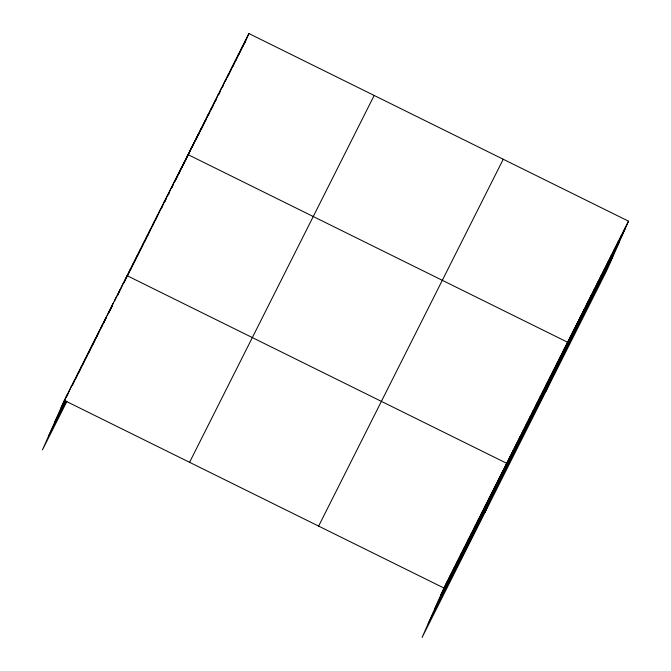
<?xml version="1.0" encoding="UTF-8"?>
<svg xmlns="http://www.w3.org/2000/svg" width="671" height="671" viewBox="0 0 671 671"><rect width="100%" height="100%" fill="white"/><g stroke="black" fill="none" stroke-linecap="round" stroke-linejoin="round"><path stroke-width="1.01" d="M628.509 221.17L443.892 588.014L422.093 637.45L606.701 270.606L628.509 221.17L248.907 33.55L64.299 400.394L42.491 449.83L66.907 401.325M64.995 399.799L67.788 393.466M68.476 392.87L71.269 386.538M71.965 385.934L74.758 379.61M78.247 372.673L75.051 379.912L78.104 373.848M81.736 365.745L78.541 372.984L82.03 366.056M82.424 365.15L85.217 358.817M85.913 358.222L88.706 351.889M89 352.191L92.195 344.961M95.685 338.033L92.489 345.263L95.542 339.199M99.165 331.105L95.978 338.335L99.031 332.271M99.862 330.501L102.655 324.168M103.351 323.573L106.144 317.24M107.234 315.739L109.633 310.312M109.927 310.623L113.114 303.384M114.607 300.977L116.603 296.456M120.092 289.528L117.299 295.861L119.95 290.694M120.788 288.924L123.581 282.6M127.255 276.175L130.451 268.945M130.644 269.448L133.831 262.218M134.032 262.722L137.219 255.492M137.412 256.003L140.608 248.765M143.988 242.038L140.801 249.276L143.762 243.388M147.377 235.311L144.181 242.55L147.142 236.662M150.757 228.593L147.57 235.823L150.53 229.935M150.95 229.096L154.145 221.866M154.338 222.369L157.526 215.139M157.719 215.651L160.914 208.413M164.294 201.686L161.107 208.924L162.801 205.561M167.683 194.959L164.487 202.197L166.182 198.834M167.876 195.471L171.063 188.232M171.659 187.838L174.452 181.514M175.039 181.12L177.832 174.787M178.427 174.393L181.22 168.06M181.807 167.666L184.6 161.334M183.98 163.699L184.793 161.845L181.833 167.725M185.196 160.939L187.989 154.607L567.582 342.235L545.783 391.663M191.369 147.88L188.585 154.213L194.758 141.162M198.138 134.435L191.99 147.553M198.339 134.938L201.526 127.708M201.719 128.22L204.915 120.981M205.108 121.493L208.295 114.255M208.488 114.766L211.684 107.528M211.877 108.039L215.064 100.801M215.257 101.313L218.452 94.083M221.833 87.356L218.645 94.586L219.912 92.07M225.221 80.629L222.026 87.859L223.3 85.343M225.414 81.141L228.601 73.902M231.99 67.175L228.794 74.414L231.755 68.526M235.37 60.449L232.183 67.687L245.72 40.788M235.563 60.96L238.759 53.73M238.951 54.234L242.139 47.004M242.332 47.507L245.527 40.277M244.898 42.642L248.907 33.55M444.185 588.324L447.381 581.086M447.674 581.396L450.862 574.158M451.164 574.468L454.351 567.23M454.653 567.532L457.84 560.302M458.134 560.604L461.329 553.374M461.623 553.676L464.818 546.446M465.112 546.748L468.299 539.509M468.601 539.82L471.788 532.581M472.082 532.891L475.278 525.653M475.571 525.963L478.767 518.725M479.06 519.027L482.248 511.797M482.55 512.099L485.737 504.869M486.03 505.171L489.226 497.941M489.52 498.243L492.715 491.004M493.009 491.315L496.196 484.076M496.498 484.387L499.685 477.148M499.979 477.458L503.175 470.22M484.856 512.719L506.664 463.292L127.062 275.664L123.875 282.902L140.373 250.115M506.857 463.804L510.044 456.565M510.237 457.077L513.432 449.838M513.625 450.35L516.813 443.112M517.005 443.623L520.201 436.385M520.394 436.896L523.581 429.666M523.774 430.17L526.97 422.94M527.163 423.443L530.35 416.213M530.543 416.725L533.739 409.486M533.931 409.998L537.119 402.759M537.312 403.271L540.507 396.033M540.7 396.544L543.887 389.314M544.08 389.817L547.276 382.587M547.469 383.091L550.656 375.861M550.857 376.372L554.045 369.134M554.238 369.646L557.433 362.407M557.626 362.919L560.813 355.68M561.006 356.192L564.202 348.954M567.775 342.738L570.971 335.508M571.164 336.012L574.351 328.782M574.544 329.293L577.739 322.055M577.932 322.566L581.12 315.328M581.312 315.84L584.508 308.601M584.701 309.113L587.888 301.883M588.081 302.386L591.277 295.156M591.47 295.659L594.657 288.429M594.85 288.941L598.046 281.703M598.238 282.214L601.426 274.976M601.619 275.487L604.814 268.249M605.007 268.761L608.194 261.522M608.396 262.034L611.583 254.804M611.776 255.307L614.963 248.077M615.164 248.58L618.352 241.35M618.545 241.862L621.74 234.624M621.933 235.135L625.12 227.897M61.103 407.632L65.464 398.968M66.337 397.232L68.081 393.768M72.443 385.112L74.615 380.776M82.466 365.192L85.519 359.128M85.955 358.255L92.053 346.135M101.212 327.943L102.948 324.479M103.384 323.615L106.437 317.551M108.618 313.214L112.543 305.422M152.216 226.58L153.911 223.217M155.605 219.853L157.299 216.49M168.295 194.632L169.57 192.107M171.684 187.905L172.95 185.381M175.064 181.178L178.025 175.29M178.452 174.452L181.413 168.572M185.221 161.006L188.182 155.118M195.37 140.826L206.374 118.968M207.222 117.291L209.755 112.242M210.602 110.564L213.143 105.515M213.99 103.837L216.532 98.788M227.528 76.93L228.375 75.253M54.963 421.556L65.422 400.763M48.639 435.898L66.068 401.258M189.566 462.311L374.175 95.467M318.624 526.106L503.242 159.253M440.704 595.252L625.313 228.408M434.556 609.176L619.174 242.332M428.232 623.527L612.841 256.683M64.299 400.394L443.892 588.014"/></g></svg>
